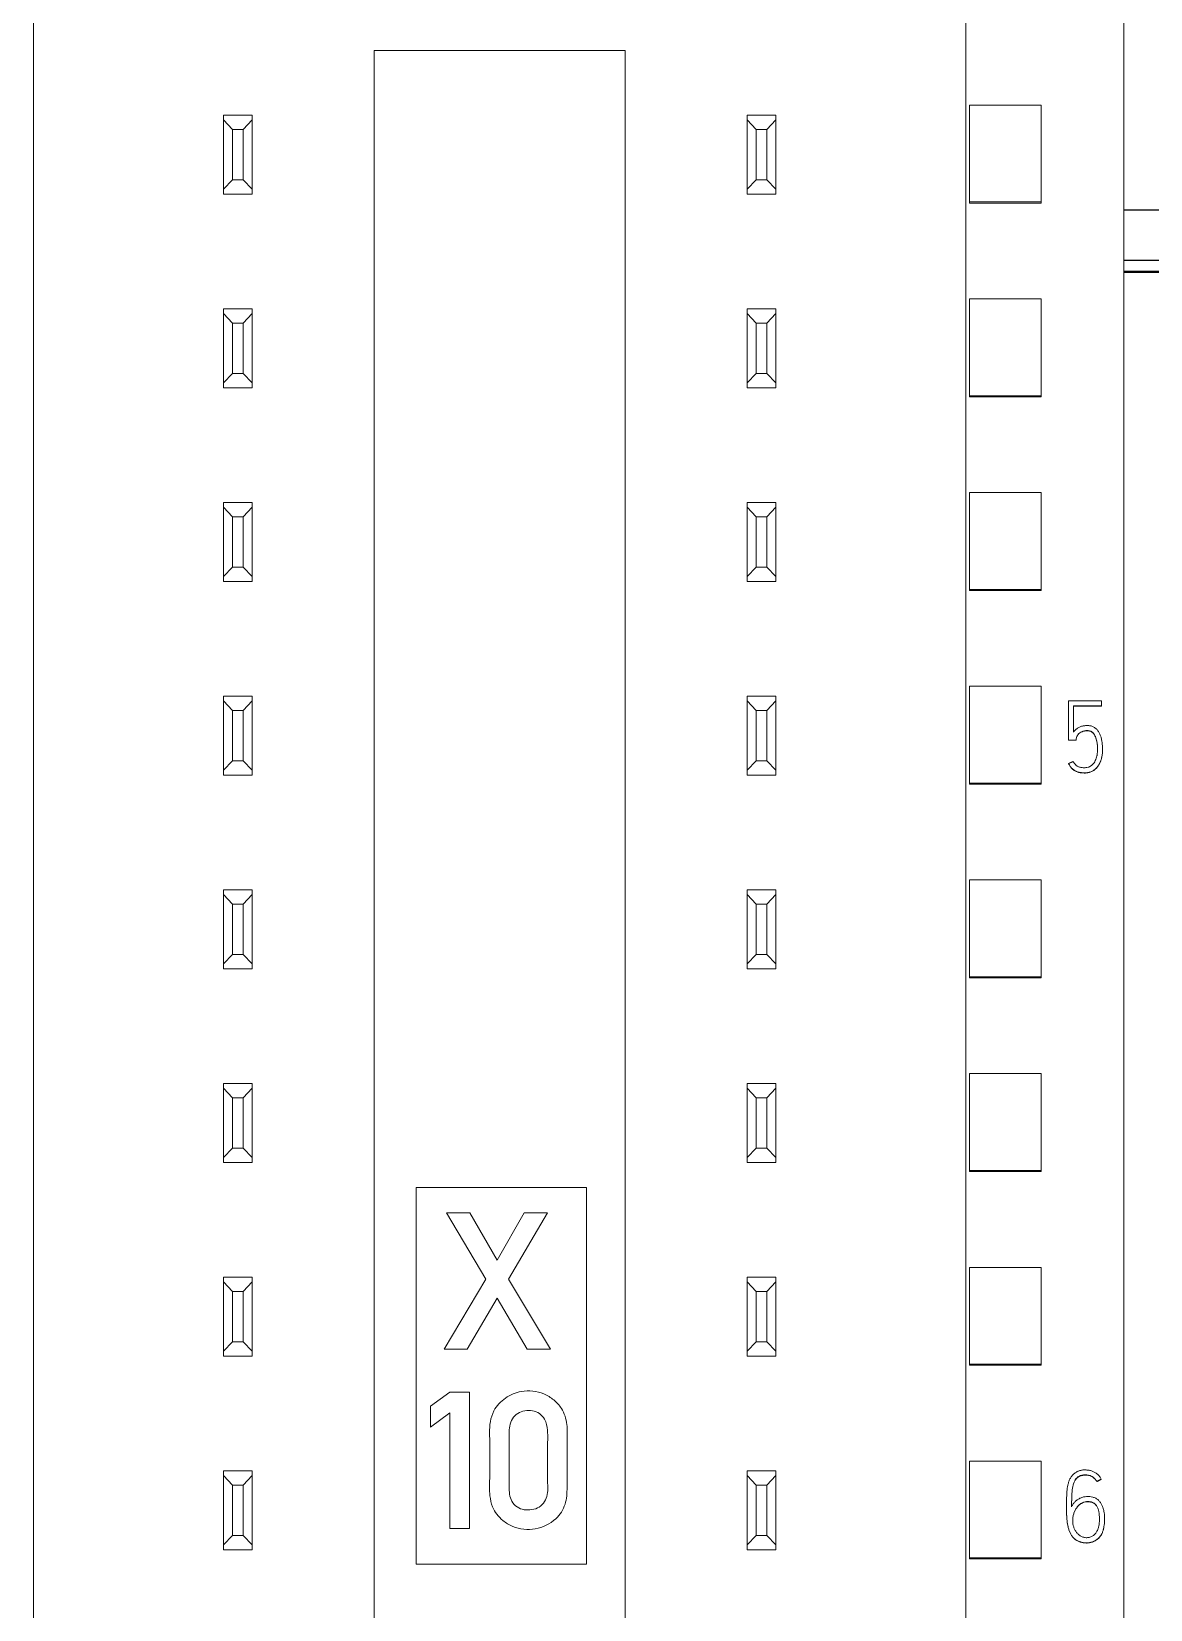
# Model space of a CAD drawing. Header units: millimetres. Extents: x 41350 to 54029, y 25852 to 34717.
# Drawn here: x 47125.57 to 47156.76, y 33504.63 to 33548.63 of the extents above; entities that cross this region are included whole.
import ezdxf

# ---------------------------------------------------------------- set-up
doc = ezdxf.new("R2010")
doc.units = ezdxf.units.MM
doc.set_wipeout_variables(frame=1)
doc.layers.add('! NO PLOT !', color=7, linetype='Continuous', true_color=0xff75dd, plot=False)
doc.layers.add('004-PI-DIN Šina', color=3, linetype='Continuous')
doc.layers.add('SI-ORMAR-Oprema', color=30, linetype='Continuous', lineweight=5)

# ---------------------------------------------------------------- blocks, each defined once
blk = doc.blocks.new('*U554')
at = {"layer": '004-PI-DIN Šina'}
for p, q in [((45.323, 46.968), (-241.3, 46.968)), ((45.323, 45.572), (-241.3, 45.572)), ((45.323, 45.259), (-241.3, 45.259)), ((-241.3, 45.238), (45.323, 45.238))]:
    blk.add_line(p, q, dxfattribs=at)
blk = doc.blocks.new('6ES7531-7KF00-0AB0')
blk.add_wipeout([(-17.038, 69.029), (17.762, 69.029), (17.762, -77.96), (-17.038, -77.971)]).dxf.layer = 'SI-ORMAR-Oprema'
at = {"layer": 'SI-ORMAR-Oprema', "linetype": 'Continuous'}
for p, q in [((17.762, 56.709), (17.762, -56.709)), ((-12.638, 54.429), (-12.638, -54.387)), ((13.362, -54.387), (13.362, 54.429)), ((-3.138, 49.229), (3.862, 49.229)), ((-3.138, -51.671), (-3.138, 49.229)), ((3.862, 49.229), (3.862, -51.671)), ((13.462, 45.01), (13.462, 47.713)), ((13.462, 47.713), (15.462, 47.713)), ((15.462, 45.01), (15.462, 47.713)), ((-7.338, 47.429), (-6.538, 47.429)), ((-7.338, 47.295), (-7.338, 47.429)), ((-7.338, 45.362), (-7.338, 47.295)), ((-7.088, 47.029), (-7.338, 47.295)), ((-6.538, 47.295), (-6.788, 47.029)), ((-6.538, 47.429), (-6.538, 47.295)), ((-6.538, 47.295), (-6.538, 45.362)), ((7.262, 47.429), (8.062, 47.429)), ((7.262, 47.295), (7.262, 47.429)), ((7.512, 47.029), (7.262, 47.295)), ((7.262, 45.362), (7.262, 47.295)), ((8.062, 47.295), (7.812, 47.029)), ((8.062, 47.429), (8.062, 47.295)), ((8.062, 47.295), (8.062, 45.362)), ((-7.088, 47.029), (-7.088, 45.629)), ((-6.788, 47.029), (-7.088, 47.029)), ((-6.788, 45.629), (-6.788, 47.029)), ((7.812, 47.029), (7.512, 47.029)), ((7.512, 47.029), (7.512, 45.629)), ((7.812, 45.629), (7.812, 47.029)), ((-7.338, 45.362), (-7.088, 45.629)), ((-7.338, 45.229), (-7.338, 45.362)), ((-7.088, 45.629), (-6.788, 45.629)), ((-6.788, 45.629), (-6.538, 45.362)), ((-6.538, 45.362), (-6.538, 45.229)), ((7.262, 45.362), (7.512, 45.629)), ((7.262, 45.229), (7.262, 45.362)), ((7.512, 45.629), (7.812, 45.629)), ((7.812, 45.629), (8.062, 45.362)), ((8.062, 45.362), (8.062, 45.229)), ((-6.538, 45.229), (-7.338, 45.229)), ((8.062, 45.229), (7.262, 45.229)), ((13.462, 45.01), (15.462, 45.01)), ((13.462, 44.977), (13.462, 45.01)), ((13.462, 44.977), (15.462, 44.977)), ((15.462, 44.977), (15.462, 45.01)), ((13.462, 39.608), (13.462, 42.311)), ((13.462, 42.311), (15.462, 42.311)), ((15.462, 39.608), (15.462, 42.311)), ((-7.338, 42.029), (-6.538, 42.029)), ((-7.338, 41.895), (-7.338, 42.029)), ((-7.338, 39.962), (-7.338, 41.895)), ((-7.088, 41.629), (-7.338, 41.895)), ((-6.538, 41.895), (-6.788, 41.629)), ((-6.538, 42.029), (-6.538, 41.895)), ((-6.538, 41.895), (-6.538, 39.962)), ((7.262, 42.029), (8.062, 42.029)), ((7.262, 41.895), (7.262, 42.029)), ((7.512, 41.629), (7.262, 41.895)), ((7.262, 39.962), (7.262, 41.895)), ((8.062, 41.895), (7.812, 41.629)), ((8.062, 42.029), (8.062, 41.895)), ((8.062, 41.895), (8.062, 39.962)), ((-7.088, 41.629), (-7.088, 40.229)), ((-6.788, 41.629), (-7.088, 41.629)), ((-6.788, 40.229), (-6.788, 41.629)), ((7.812, 41.629), (7.512, 41.629)), ((7.512, 41.629), (7.512, 40.229)), ((7.812, 40.229), (7.812, 41.629)), ((-7.338, 39.962), (-7.088, 40.229)), ((-7.088, 40.229), (-6.788, 40.229)), ((-6.788, 40.229), (-6.538, 39.962)), ((7.262, 39.962), (7.512, 40.229)), ((7.512, 40.229), (7.812, 40.229)), ((7.812, 40.229), (8.062, 39.962)), ((-7.338, 39.829), (-7.338, 39.962)), ((-6.538, 39.829), (-7.338, 39.829)), ((-6.538, 39.962), (-6.538, 39.829)), ((7.262, 39.829), (7.262, 39.962)), ((8.062, 39.829), (7.262, 39.829)), ((8.062, 39.962), (8.062, 39.829)), ((13.462, 39.577), (13.462, 39.608)), ((13.462, 39.608), (15.462, 39.608)), ((15.462, 39.577), (15.462, 39.608)), ((13.462, 39.577), (15.462, 39.577)), ((-7.338, 36.629), (-6.538, 36.629)), ((-7.338, 36.495), (-7.338, 36.629)), ((-6.538, 36.629), (-6.538, 36.495)), ((7.262, 36.629), (8.062, 36.629)), ((7.262, 36.495), (7.262, 36.629)), ((8.062, 36.629), (8.062, 36.495)), ((13.462, 34.207), (13.462, 36.909)), ((13.462, 36.909), (15.462, 36.909)), ((15.462, 34.207), (15.462, 36.909)), ((-7.338, 34.562), (-7.338, 36.495)), ((-7.088, 36.229), (-7.338, 36.495)), ((-7.088, 36.229), (-7.088, 34.829)), ((-6.788, 36.229), (-7.088, 36.229)), ((-6.538, 36.495), (-6.788, 36.229)), ((-6.788, 34.829), (-6.788, 36.229)), ((-6.538, 36.495), (-6.538, 34.562)), ((7.512, 36.229), (7.262, 36.495)), ((7.262, 34.562), (7.262, 36.495)), ((7.812, 36.229), (7.512, 36.229)), ((7.512, 36.229), (7.512, 34.829)), ((8.062, 36.495), (7.812, 36.229)), ((7.812, 34.829), (7.812, 36.229)), ((8.062, 36.495), (8.062, 34.562)), ((-7.338, 34.562), (-7.088, 34.829)), ((-7.088, 34.829), (-6.788, 34.829)), ((-6.788, 34.829), (-6.538, 34.562)), ((7.262, 34.562), (7.512, 34.829)), ((7.512, 34.829), (7.812, 34.829)), ((7.812, 34.829), (8.062, 34.562)), ((-7.338, 34.429), (-7.338, 34.562)), ((-6.538, 34.429), (-7.338, 34.429)), ((-6.538, 34.562), (-6.538, 34.429)), ((7.262, 34.429), (7.262, 34.562)), ((8.062, 34.429), (7.262, 34.429)), ((8.062, 34.562), (8.062, 34.429)), ((13.462, 34.207), (15.462, 34.207)), ((13.462, 34.177), (13.462, 34.207)), ((13.462, 34.177), (15.462, 34.177)), ((15.462, 34.177), (15.462, 34.207)), ((13.462, 28.805), (13.462, 31.508)), ((13.462, 31.508), (15.462, 31.508)), ((15.462, 28.805), (15.462, 31.508)), ((-7.338, 31.229), (-6.538, 31.229)), ((-7.338, 31.095), (-7.338, 31.229)), ((-7.338, 29.162), (-7.338, 31.095)), ((-7.088, 30.829), (-7.338, 31.095)), ((-6.788, 30.829), (-7.088, 30.829)), ((-7.088, 30.829), (-7.088, 29.429)), ((-6.538, 31.095), (-6.788, 30.829)), ((-6.788, 29.429), (-6.788, 30.829)), ((-6.538, 31.229), (-6.538, 31.095)), ((-6.538, 31.095), (-6.538, 29.162)), ((7.262, 31.229), (8.062, 31.229)), ((7.262, 31.095), (7.262, 31.229)), ((7.262, 29.162), (7.262, 31.095)), ((7.512, 30.829), (7.262, 31.095)), ((7.512, 30.829), (7.512, 29.429)), ((7.812, 30.829), (7.512, 30.829)), ((8.062, 31.095), (7.812, 30.829)), ((7.812, 29.429), (7.812, 30.829)), ((8.062, 31.229), (8.062, 31.095)), ((8.062, 31.095), (8.062, 29.162)), ((16.221, 31.099), (16.221, 30.005)), ((17.144, 31.099), (16.221, 31.099)), ((16.359, 30.226), (16.359, 30.961)), ((16.359, 30.961), (17.144, 30.961)), ((17.144, 30.954), (16.359, 30.954)), ((17.144, 30.961), (17.144, 31.099)), ((17.144, 30.961), (17.144, 30.954)), ((16.221, 30.005), (16.221, 29.998)), ((16.221, 30.005), (16.432, 30.005)), ((16.432, 29.998), (16.221, 29.998)), ((16.432, 30.005), (16.432, 29.998)), ((17.172, 29.74), (17.172, 29.746)), ((-7.338, 29.162), (-7.088, 29.429)), ((-7.338, 29.029), (-7.338, 29.162)), ((-7.088, 29.429), (-6.788, 29.429)), ((-6.788, 29.429), (-6.538, 29.162)), ((-6.538, 29.162), (-6.538, 29.029)), ((7.262, 29.162), (7.512, 29.429)), ((7.262, 29.029), (7.262, 29.162)), ((7.512, 29.429), (7.812, 29.429)), ((7.812, 29.429), (8.062, 29.162)), ((8.062, 29.162), (8.062, 29.029)), ((16.226, 29.35), (16.226, 29.343)), ((-6.538, 29.029), (-7.338, 29.029)), ((8.062, 29.029), (7.262, 29.029)), ((13.462, 28.805), (15.462, 28.805)), ((13.462, 28.778), (13.462, 28.805)), ((13.462, 28.778), (15.462, 28.778)), ((15.462, 28.778), (15.462, 28.805)), ((13.462, 23.404), (13.462, 26.106)), ((13.462, 26.106), (15.462, 26.106)), ((15.462, 23.404), (15.462, 26.106)), ((-7.338, 25.829), (-6.538, 25.829)), ((-7.338, 25.695), (-7.338, 25.829)), ((-7.338, 23.762), (-7.338, 25.695)), ((-7.088, 25.429), (-7.338, 25.695)), ((-6.538, 25.695), (-6.788, 25.429)), ((-6.538, 25.829), (-6.538, 25.695)), ((-6.538, 25.695), (-6.538, 23.762)), ((7.262, 25.829), (8.062, 25.829)), ((7.262, 25.695), (7.262, 25.829)), ((7.262, 23.762), (7.262, 25.695)), ((7.512, 25.429), (7.262, 25.695)), ((8.062, 25.695), (7.812, 25.429)), ((8.062, 25.829), (8.062, 25.695)), ((8.062, 25.695), (8.062, 23.762)), ((-7.088, 25.429), (-7.088, 24.029)), ((-6.788, 25.429), (-7.088, 25.429)), ((-6.788, 24.029), (-6.788, 25.429)), ((7.812, 25.429), (7.512, 25.429)), ((7.512, 25.429), (7.512, 24.029)), ((7.812, 24.029), (7.812, 25.429)), ((-7.338, 23.762), (-7.088, 24.029)), ((-7.338, 23.629), (-7.338, 23.762)), ((-7.088, 24.029), (-6.788, 24.029)), ((-6.788, 24.029), (-6.538, 23.762)), ((-6.538, 23.762), (-6.538, 23.629)), ((7.262, 23.762), (7.512, 24.029)), ((7.262, 23.629), (7.262, 23.762)), ((7.512, 24.029), (7.812, 24.029)), ((7.812, 24.029), (8.062, 23.762)), ((8.062, 23.762), (8.062, 23.629)), ((-6.538, 23.629), (-7.338, 23.629)), ((8.062, 23.629), (7.262, 23.629)), ((13.462, 23.378), (13.462, 23.404)), ((13.462, 23.404), (15.462, 23.404)), ((13.462, 23.378), (15.462, 23.378)), ((15.462, 23.378), (15.462, 23.404)), ((13.462, 18.002), (13.462, 20.704)), ((13.462, 20.704), (15.462, 20.704)), ((15.462, 18.002), (15.462, 20.704)), ((-7.338, 20.429), (-6.538, 20.429)), ((-7.338, 20.295), (-7.338, 20.429)), ((-7.338, 18.362), (-7.338, 20.295)), ((-7.088, 20.029), (-7.338, 20.295)), ((-6.538, 20.295), (-6.788, 20.029)), ((-6.538, 20.429), (-6.538, 20.295)), ((-6.538, 20.295), (-6.538, 18.362)), ((7.262, 20.429), (8.062, 20.429)), ((7.262, 20.295), (7.262, 20.429)), ((7.512, 20.029), (7.262, 20.295)), ((7.262, 18.362), (7.262, 20.295)), ((8.062, 20.295), (7.812, 20.029)), ((8.062, 20.429), (8.062, 20.295)), ((8.062, 20.295), (8.062, 18.362)), ((-7.088, 20.029), (-7.088, 18.629)), ((-6.788, 20.029), (-7.088, 20.029)), ((-6.788, 18.629), (-6.788, 20.029)), ((7.812, 20.029), (7.512, 20.029)), ((7.512, 20.029), (7.512, 18.629)), ((7.812, 18.629), (7.812, 20.029)), ((-7.338, 18.362), (-7.088, 18.629)), ((-7.088, 18.629), (-6.788, 18.629)), ((-6.788, 18.629), (-6.538, 18.362)), ((7.262, 18.362), (7.512, 18.629)), ((7.512, 18.629), (7.812, 18.629)), ((7.812, 18.629), (8.062, 18.362)), ((-7.338, 18.229), (-7.338, 18.362)), ((-6.538, 18.229), (-7.338, 18.229)), ((-6.538, 18.362), (-6.538, 18.229)), ((7.262, 18.229), (7.262, 18.362)), ((8.062, 18.229), (7.262, 18.229)), ((8.062, 18.362), (8.062, 18.229)), ((13.462, 18.002), (15.462, 18.002)), ((13.462, 17.978), (13.462, 18.002)), ((13.462, 17.978), (15.462, 17.978)), ((15.462, 17.978), (15.462, 18.002)), ((-1.963, 17.529), (-1.963, 7.029)), ((2.787, 17.529), (-1.963, 17.529)), ((2.787, 7.029), (2.787, 17.529)), ((-0.027, 14.973), (-1.116, 16.823)), ((-1.116, 16.823), (-0.465, 16.823)), ((-0.465, 16.823), (0.294, 15.507)), ((0.294, 15.507), (1.05, 16.823)), ((1.701, 16.823), (0.612, 14.973)), ((1.05, 16.823), (1.701, 16.823)), ((-7.338, 15.029), (-6.538, 15.029)), ((-7.338, 14.895), (-7.338, 15.029)), ((-6.538, 15.029), (-6.538, 14.895)), ((-1.189, 13.026), (-0.027, 14.973)), ((0.612, 14.973), (1.777, 13.026)), ((7.262, 15.029), (8.062, 15.029)), ((7.262, 14.895), (7.262, 15.029)), ((8.062, 15.029), (8.062, 14.895)), ((13.462, 12.601), (13.462, 15.303)), ((13.462, 15.303), (15.462, 15.303)), ((15.462, 12.601), (15.462, 15.303)), ((-7.338, 12.962), (-7.338, 14.895)), ((-7.088, 14.629), (-7.338, 14.895)), ((-7.088, 14.629), (-7.088, 13.229)), ((-6.788, 14.629), (-7.088, 14.629)), ((-6.538, 14.895), (-6.788, 14.629)), ((-6.788, 13.229), (-6.788, 14.629)), ((-6.538, 14.895), (-6.538, 12.962)), ((7.512, 14.629), (7.262, 14.895)), ((7.262, 12.962), (7.262, 14.895)), ((7.812, 14.629), (7.512, 14.629)), ((7.512, 14.629), (7.512, 13.229)), ((8.062, 14.895), (7.812, 14.629)), ((7.812, 13.229), (7.812, 14.629)), ((8.062, 14.895), (8.062, 12.962)), ((0.294, 14.439), (-0.54, 13.026)), ((1.125, 13.026), (0.294, 14.439)), ((-7.338, 12.962), (-7.088, 13.229)), ((-7.088, 13.229), (-6.788, 13.229)), ((-6.788, 13.229), (-6.538, 12.962)), ((7.262, 12.962), (7.512, 13.229)), ((7.512, 13.229), (7.812, 13.229)), ((7.812, 13.229), (8.062, 12.962)), ((-7.338, 12.829), (-7.338, 12.962)), ((-6.538, 12.829), (-7.338, 12.829)), ((-6.538, 12.962), (-6.538, 12.829)), ((-0.54, 13.026), (-1.189, 13.026)), ((1.777, 13.026), (1.125, 13.026)), ((7.262, 12.829), (7.262, 12.962)), ((8.062, 12.829), (7.262, 12.829)), ((8.062, 12.962), (8.062, 12.829)), ((13.462, 12.578), (13.462, 12.601)), ((13.462, 12.601), (15.462, 12.601)), ((13.462, 12.578), (15.462, 12.578)), ((15.462, 12.578), (15.462, 12.601)), ((-1.026, 11.823), (-1.568, 11.43)), ((-0.478, 11.823), (-1.026, 11.823)), ((-0.478, 8.018), (-0.478, 11.823)), ((-1.568, 11.43), (-1.568, 10.851)), ((-1.568, 10.851), (-1.026, 11.247)), ((-1.026, 11.247), (-1.026, 8.018)), ((13.462, 7.199), (13.462, 9.901)), ((13.462, 9.901), (15.462, 9.901)), ((15.462, 7.199), (15.462, 9.901)), ((-7.338, 9.629), (-6.538, 9.629)), ((-7.338, 9.495), (-7.338, 9.629)), ((-7.338, 7.562), (-7.338, 9.495)), ((-7.088, 9.229), (-7.338, 9.495)), ((-6.538, 9.495), (-6.788, 9.229)), ((-6.538, 9.629), (-6.538, 9.495)), ((-6.538, 9.495), (-6.538, 7.562)), ((7.262, 9.629), (8.062, 9.629)), ((7.262, 9.495), (7.262, 9.629)), ((7.512, 9.229), (7.262, 9.495)), ((7.262, 7.562), (7.262, 9.495)), ((8.062, 9.495), (7.812, 9.229)), ((8.062, 9.629), (8.062, 9.495)), ((8.062, 9.495), (8.062, 7.562)), ((17.01, 9.333), (17.01, 9.327)), ((17.137, 9.399), (17.137, 9.393)), ((-7.088, 9.229), (-7.088, 7.829)), ((-6.788, 9.229), (-7.088, 9.229)), ((-6.788, 7.829), (-6.788, 9.229)), ((7.812, 9.229), (7.512, 9.229)), ((7.512, 9.229), (7.512, 7.829)), ((7.812, 7.829), (7.812, 9.229)), ((16.166, 8.595), (16.166, 8.588)), ((-1.026, 8.018), (-0.478, 8.018)), ((17.229, 8.296), (17.229, 8.302)), ((-7.338, 7.562), (-7.088, 7.829)), ((-7.338, 7.429), (-7.338, 7.562)), ((-7.088, 7.829), (-6.788, 7.829)), ((-6.788, 7.829), (-6.538, 7.562)), ((-6.538, 7.562), (-6.538, 7.429)), ((7.262, 7.562), (7.512, 7.829)), ((7.262, 7.429), (7.262, 7.562)), ((7.512, 7.829), (7.812, 7.829)), ((7.812, 7.829), (8.062, 7.562)), ((8.062, 7.562), (8.062, 7.429)), ((-6.538, 7.429), (-7.338, 7.429)), ((8.062, 7.429), (7.262, 7.429)), ((13.462, 7.178), (13.462, 7.199)), ((13.462, 7.199), (15.462, 7.199)), ((13.462, 7.178), (15.462, 7.178)), ((15.462, 7.178), (15.462, 7.199)), ((-1.963, 7.029), (2.787, 7.029))]:
    blk.add_line(p, q, dxfattribs=at)
for points, knots in [([(16.226, 29.35), (16.239, 29.323), (16.252, 29.298), (16.276, 29.262), (16.285, 29.25), (16.304, 29.228), (16.314, 29.218), (16.335, 29.198), (16.347, 29.189), (16.37, 29.172), (16.382, 29.164), (16.407, 29.149), (16.419, 29.142), (16.446, 29.13), (16.46, 29.124), (16.487, 29.115), (16.501, 29.111), (16.53, 29.104), (16.544, 29.101), (16.573, 29.098), (16.588, 29.096), (16.61, 29.095), (16.617, 29.095), (16.632, 29.094), (16.639, 29.094), (16.661, 29.093), (16.675, 29.092), (16.705, 29.093), (16.719, 29.094), (16.748, 29.098), (16.763, 29.1), (16.792, 29.106), (16.806, 29.11), (16.848, 29.124), (16.875, 29.135), (16.913, 29.157), (16.926, 29.165), (16.949, 29.182), (16.961, 29.191), (16.983, 29.211), (16.993, 29.221), (17.013, 29.242), (17.023, 29.254), (17.05, 29.288), (17.066, 29.313), (17.087, 29.351), (17.093, 29.364), (17.106, 29.391), (17.112, 29.404), (17.128, 29.445), (17.137, 29.473), (17.151, 29.529), (17.157, 29.557), (17.164, 29.6), (17.165, 29.615), (17.168, 29.644), (17.17, 29.658), (17.172, 29.702), (17.172, 29.731), (17.172, 29.79), (17.17, 29.848), (17.164, 29.906), (17.156, 29.963), (17.151, 29.992), (17.142, 30.035), (17.139, 30.049), (17.131, 30.078), (17.127, 30.092), (17.113, 30.133), (17.102, 30.16), (17.083, 30.2), (17.076, 30.213), (17.061, 30.238), (17.053, 30.25), (17.027, 30.286), (17.008, 30.308), (16.964, 30.347), (16.939, 30.363), (16.899, 30.383), (16.885, 30.388), (16.857, 30.397), (16.843, 30.401), (16.814, 30.406), (16.8, 30.408), (16.77, 30.41), (16.755, 30.411), (16.726, 30.41), (16.711, 30.41), (16.682, 30.407), (16.668, 30.406), (16.639, 30.401), (16.624, 30.398), (16.596, 30.391), (16.581, 30.387), (16.553, 30.377), (16.54, 30.372), (16.513, 30.359), (16.5, 30.352), (16.475, 30.337), (16.463, 30.329), (16.439, 30.311), (16.428, 30.302), (16.407, 30.282), (16.396, 30.271), (16.377, 30.249), (16.368, 30.238), (16.359, 30.226)], [0, 0, 0, 0, 0.03125, 0.03125, 0.046875, 0.046875, 0.0625, 0.0625, 0.078125, 0.078125, 0.09375, 0.09375, 0.109375, 0.109375, 0.125, 0.125, 0.140625, 0.140625, 0.15625, 0.15625, 0.171875, 0.171875, 0.179687, 0.179687, 0.1875, 0.1875, 0.203125, 0.203125, 0.21875, 0.21875, 0.234375, 0.234375, 0.25, 0.25, 0.28125, 0.28125, 0.296875, 0.296875, 0.3125, 0.3125, 0.328125, 0.328125, 0.34375, 0.34375, 0.375, 0.375, 0.390625, 0.390625, 0.40625, 0.40625, 0.4375, 0.4375, 0.46875, 0.46875, 0.484375, 0.484375, 0.5, 0.5, 0.53125, 0.53125, 0.5625, 0.59375, 0.59375, 0.625, 0.625, 0.640625, 0.640625, 0.65625, 0.65625, 0.6875, 0.6875, 0.703125, 0.703125, 0.71875, 0.71875, 0.75, 0.75, 0.78125, 0.78125, 0.796875, 0.796875, 0.8125, 0.8125, 0.828125, 0.828125, 0.84375, 0.84375, 0.859375, 0.859375, 0.875, 0.875, 0.890625, 0.890625, 0.90625, 0.90625, 0.921875, 0.921875, 0.9375, 0.9375, 0.953125, 0.953125, 0.96875, 0.96875, 0.984375, 0.984375, 1, 1, 1, 1]), ([(16.432, 30.005), (16.432, 30.028), (16.435, 30.051), (16.444, 30.084), (16.448, 30.095), (16.457, 30.116), (16.463, 30.127), (16.475, 30.146), (16.482, 30.155), (16.493, 30.168), (16.497, 30.173), (16.505, 30.181), (16.509, 30.185), (16.531, 30.205), (16.55, 30.218), (16.58, 30.235), (16.59, 30.24), (16.612, 30.249), (16.623, 30.253), (16.656, 30.263), (16.679, 30.267), (16.714, 30.27), (16.725, 30.27), (16.748, 30.27), (16.76, 30.269), (16.795, 30.266), (16.817, 30.261), (16.845, 30.251), (16.85, 30.248), (16.86, 30.243), (16.865, 30.241), (16.88, 30.232), (16.889, 30.225), (16.902, 30.213), (16.906, 30.209), (16.914, 30.2), (16.925, 30.187), (16.935, 30.173), (16.948, 30.154), (16.953, 30.144), (16.964, 30.123), (16.968, 30.112), (16.982, 30.081), (16.989, 30.059), (17.002, 30.015), (17.008, 29.993), (17.015, 29.959), (17.017, 29.948), (17.021, 29.925), (17.025, 29.891), (17.028, 29.857), (17.031, 29.812), (17.032, 29.789), (17.033, 29.721), (17.031, 29.676), (17.024, 29.619), (17.023, 29.608), (17.019, 29.585), (17.017, 29.574), (17.009, 29.54), (17.003, 29.518), (16.988, 29.474), (16.979, 29.453), (16.959, 29.411), (16.947, 29.391), (16.92, 29.354), (16.905, 29.337), (16.881, 29.312), (16.872, 29.305), (16.854, 29.29), (16.844, 29.284), (16.825, 29.271), (16.814, 29.266), (16.793, 29.256), (16.782, 29.252), (16.749, 29.242), (16.726, 29.238), (16.691, 29.235), (16.68, 29.234), (16.657, 29.233), (16.645, 29.233), (16.611, 29.234), (16.588, 29.237), (16.554, 29.244), (16.542, 29.246), (16.52, 29.254), (16.509, 29.258), (16.488, 29.267), (16.478, 29.273), (16.458, 29.285), (16.448, 29.291), (16.42, 29.313), (16.404, 29.329), (16.383, 29.357), (16.376, 29.366), (16.364, 29.387), (16.359, 29.397), (16.354, 29.408)], [0, 0, 0, 0, 0.03125, 0.03125, 0.046875, 0.046875, 0.0625, 0.0625, 0.078125, 0.078125, 0.085937, 0.085937, 0.09375, 0.09375, 0.125, 0.125, 0.140625, 0.140625, 0.15625, 0.15625, 0.1875, 0.1875, 0.203125, 0.203125, 0.21875, 0.21875, 0.25, 0.25, 0.257812, 0.257812, 0.265625, 0.265625, 0.28125, 0.28125, 0.289062, 0.289062, 0.296875, 0.3125, 0.3125, 0.328125, 0.328125, 0.34375, 0.34375, 0.375, 0.375, 0.40625, 0.40625, 0.421875, 0.421875, 0.4375, 0.46875, 0.46875, 0.5, 0.5, 0.5625, 0.5625, 0.578125, 0.578125, 0.59375, 0.59375, 0.625, 0.625, 0.65625, 0.65625, 0.6875, 0.6875, 0.71875, 0.71875, 0.734375, 0.734375, 0.75, 0.75, 0.765625, 0.765625, 0.78125, 0.78125, 0.8125, 0.8125, 0.828125, 0.828125, 0.84375, 0.84375, 0.875, 0.875, 0.890625, 0.890625, 0.90625, 0.90625, 0.921875, 0.921875, 0.9375, 0.9375, 0.96875, 0.96875, 0.984375, 0.984375, 1, 1, 1, 1]), ([(17.033, 29.741), (17.033, 29.747), (17.032, 29.752), (17.032, 29.779), (17.031, 29.802), (17.029, 29.847), (17.027, 29.87), (17.019, 29.937), (17.01, 29.982), (16.991, 30.049), (16.983, 30.071), (16.966, 30.113), (16.956, 30.134), (16.938, 30.163), (16.931, 30.173), (16.917, 30.191), (16.909, 30.2), (16.892, 30.216), (16.883, 30.223), (16.868, 30.233), (16.863, 30.236), (16.853, 30.241), (16.847, 30.243), (16.831, 30.25), (16.82, 30.253), (16.797, 30.259), (16.786, 30.26), (16.763, 30.263), (16.751, 30.264), (16.728, 30.264), (16.716, 30.264), (16.693, 30.262), (16.681, 30.26), (16.658, 30.256), (16.624, 30.249), (16.592, 30.235), (16.561, 30.218), (16.551, 30.212), (16.533, 30.199), (16.523, 30.192), (16.506, 30.176), (16.498, 30.168), (16.487, 30.155), (16.483, 30.15), (16.476, 30.141), (16.473, 30.136), (16.463, 30.121), (16.458, 30.111), (16.448, 30.09), (16.445, 30.078), (16.435, 30.045), (16.432, 30.022), (16.432, 29.998)], [0, 0, 0, 0, 0.013624, 0.013624, 0.075273, 0.075273, 0.136921, 0.136921, 0.260218, 0.260218, 0.321867, 0.321867, 0.383515, 0.383515, 0.414339, 0.414339, 0.445164, 0.445164, 0.475988, 0.475988, 0.4914, 0.4914, 0.506812, 0.506812, 0.537636, 0.537636, 0.568461, 0.568461, 0.599285, 0.599285, 0.630109, 0.630109, 0.660933, 0.660933, 0.691758, 0.753406, 0.753406, 0.78423, 0.78423, 0.815055, 0.815055, 0.845879, 0.845879, 0.861291, 0.861291, 0.876703, 0.876703, 0.907527, 0.907527, 0.938352, 0.938352, 1, 1, 1, 1]), ([(17.172, 29.74), (17.172, 29.719), (17.172, 29.697), (17.169, 29.647), (17.167, 29.618), (17.161, 29.575), (17.159, 29.561), (17.153, 29.532), (17.15, 29.518), (17.139, 29.475), (17.13, 29.447), (17.11, 29.393), (17.098, 29.366), (17.07, 29.314), (17.055, 29.289), (17.028, 29.254), (17.019, 29.243), (17, 29.221), (16.989, 29.21), (16.957, 29.181), (16.933, 29.163), (16.895, 29.141), (16.882, 29.134), (16.855, 29.121), (16.842, 29.116), (16.8, 29.102), (16.772, 29.095), (16.728, 29.089), (16.713, 29.088), (16.684, 29.086), (16.669, 29.086), (16.64, 29.087), (16.625, 29.088), (16.596, 29.09), (16.581, 29.091), (16.552, 29.094), (16.537, 29.097), (16.508, 29.103), (16.494, 29.107), (16.466, 29.116), (16.452, 29.121), (16.425, 29.133), (16.412, 29.14), (16.387, 29.154), (16.374, 29.163), (16.35, 29.18), (16.339, 29.189), (16.317, 29.209), (16.306, 29.219), (16.287, 29.241), (16.278, 29.253), (16.253, 29.29), (16.239, 29.316), (16.226, 29.343)], [0, 0, 0, 0, 0.044434, 0.044434, 0.104157, 0.104157, 0.134018, 0.134018, 0.16388, 0.16388, 0.223602, 0.223602, 0.283325, 0.283325, 0.343048, 0.343048, 0.37291, 0.37291, 0.402771, 0.402771, 0.462494, 0.462494, 0.492355, 0.492355, 0.522217, 0.522217, 0.58194, 0.58194, 0.611801, 0.611801, 0.641663, 0.641663, 0.671524, 0.671524, 0.701386, 0.701386, 0.731247, 0.731247, 0.761108, 0.761108, 0.79097, 0.79097, 0.820831, 0.820831, 0.850693, 0.850693, 0.880554, 0.880554, 0.910416, 0.910416, 0.940277, 0.940277, 1, 1, 1, 1]), ([(0.965, 11.84), (0.808, 11.812), (0.507, 11.687), (0.2, 11.365), (0.059, 10.898), (0.094, 10.47), (0.081, 9.941), (0.091, 9.464), (0.07, 8.985), (0.159, 8.564), (0.396, 8.258), (0.815, 8.01), (1.365, 7.95), (1.924, 8.218), (2.229, 8.684), (2.246, 9.225), (2.244, 9.806), (2.238, 10.389), (2.262, 10.921), (2.139, 11.342), (1.878, 11.618), (1.511, 11.842), (1.176, 11.878), (0.965, 11.84)], [0, 0, 0, 0, 0.046875, 0.09375, 0.125, 0.1875, 0.21875, 0.28125, 0.328125, 0.359375, 0.40625, 0.4375, 0.5, 0.5625, 0.609375, 0.65625, 0.71875, 0.78125, 0.828125, 0.875, 0.90625, 0.9375, 1, 1, 1, 1]), ([(1.275, 11.303), (1.206, 11.316), (0.991, 11.322), (0.722, 11.165), (0.616, 10.805), (0.634, 10.455), (0.628, 10.034), (0.631, 9.611), (0.623, 9.197), (0.638, 8.829), (0.894, 8.553), (1.192, 8.512), (1.55, 8.628), (1.732, 8.964), (1.685, 9.392), (1.705, 9.81), (1.685, 10.271), (1.72, 10.684), (1.652, 11.052), (1.479, 11.24), (1.344, 11.29), (1.275, 11.303)], [0, 0, 0, 0, 0.03125, 0.09375, 0.125, 0.1875, 0.25, 0.3125, 0.375, 0.4375, 0.46875, 0.53125, 0.5625, 0.625, 0.6875, 0.75, 0.8125, 0.890625, 0.9375, 0.96875, 1, 1, 1, 1]), ([(17.137, 9.399), (17.123, 9.424), (17.107, 9.448), (17.08, 9.482), (17.071, 9.493), (17.051, 9.515), (17.041, 9.525), (17.009, 9.554), (16.985, 9.571), (16.948, 9.593), (16.935, 9.599), (16.909, 9.611), (16.895, 9.617), (16.854, 9.631), (16.826, 9.638), (16.784, 9.646), (16.77, 9.648), (16.741, 9.651), (16.726, 9.653), (16.683, 9.655), (16.654, 9.655), (16.611, 9.651), (16.597, 9.649), (16.569, 9.644), (16.554, 9.641), (16.512, 9.63), (16.485, 9.62), (16.447, 9.6), (16.434, 9.593), (16.41, 9.577), (16.398, 9.568), (16.364, 9.541), (16.343, 9.521), (16.315, 9.489), (16.306, 9.477), (16.289, 9.453), (16.281, 9.441), (16.26, 9.404), (16.247, 9.378), (16.227, 9.323), (16.219, 9.296), (16.205, 9.24), (16.199, 9.212), (16.19, 9.156), (16.187, 9.127), (16.178, 9.042), (16.174, 8.985), (16.169, 8.87), (16.168, 8.813), (16.166, 8.64), (16.165, 8.525), (16.17, 8.382), (16.172, 8.354), (16.176, 8.297), (16.178, 8.268), (16.187, 8.183), (16.196, 8.126), (16.213, 8.056), (16.217, 8.042), (16.225, 8.014), (16.229, 8), (16.243, 7.959), (16.253, 7.932), (16.272, 7.893), (16.278, 7.88), (16.292, 7.855), (16.3, 7.842), (16.323, 7.806), (16.341, 7.783), (16.371, 7.752), (16.382, 7.742), (16.405, 7.724), (16.417, 7.715), (16.453, 7.691), (16.478, 7.678), (16.519, 7.661), (16.532, 7.656), (16.56, 7.646), (16.574, 7.643), (16.616, 7.632), (16.644, 7.627), (16.688, 7.623), (16.702, 7.623), (16.732, 7.622), (16.746, 7.623), (16.789, 7.626), (16.818, 7.63), (16.86, 7.64), (16.874, 7.644), (16.901, 7.654), (16.915, 7.659), (16.955, 7.677), (16.98, 7.691), (17.016, 7.715), (17.027, 7.724), (17.05, 7.743), (17.061, 7.753), (17.091, 7.783), (17.109, 7.806), (17.133, 7.842), (17.14, 7.855), (17.154, 7.881), (17.16, 7.894), (17.176, 7.934), (17.185, 7.962), (17.196, 8.003), (17.199, 8.018), (17.205, 8.046), (17.208, 8.06), (17.215, 8.103), (17.218, 8.132), (17.228, 8.218), (17.231, 8.275), (17.228, 8.361), (17.226, 8.39), (17.22, 8.447), (17.215, 8.476), (17.203, 8.533), (17.195, 8.561), (17.177, 8.617), (17.167, 8.644), (17.141, 8.697), (17.127, 8.722), (17.094, 8.77), (17.076, 8.792), (17.043, 8.822), (17.032, 8.831), (17.008, 8.848), (16.995, 8.856), (16.97, 8.869), (16.956, 8.876), (16.928, 8.886), (16.915, 8.891), (16.872, 8.902), (16.843, 8.907), (16.8, 8.911), (16.785, 8.912), (16.755, 8.912), (16.741, 8.912), (16.697, 8.91), (16.668, 8.906), (16.625, 8.896), (16.611, 8.892), (16.583, 8.883), (16.57, 8.877), (16.53, 8.86), (16.505, 8.845), (16.468, 8.82), (16.457, 8.812), (16.434, 8.793), (16.423, 8.783), (16.391, 8.753), (16.372, 8.731), (16.337, 8.684), (16.322, 8.659), (16.308, 8.633)], [0, 0, 0, 0, 0.015625, 0.015625, 0.023438, 0.023438, 0.03125, 0.03125, 0.046875, 0.046875, 0.054688, 0.054688, 0.0625, 0.0625, 0.078125, 0.078125, 0.085938, 0.085938, 0.09375, 0.09375, 0.109375, 0.109375, 0.117188, 0.117188, 0.125, 0.125, 0.140625, 0.140625, 0.148438, 0.148438, 0.15625, 0.15625, 0.171875, 0.171875, 0.179688, 0.179688, 0.1875, 0.1875, 0.203125, 0.203125, 0.21875, 0.21875, 0.234375, 0.234375, 0.25, 0.25, 0.28125, 0.28125, 0.3125, 0.3125, 0.375, 0.375, 0.390625, 0.390625, 0.40625, 0.40625, 0.4375, 0.4375, 0.445313, 0.445313, 0.453125, 0.453125, 0.46875, 0.46875, 0.476563, 0.476563, 0.484375, 0.484375, 0.5, 0.5, 0.507813, 0.507813, 0.515625, 0.515625, 0.53125, 0.53125, 0.539063, 0.539063, 0.546875, 0.546875, 0.5625, 0.5625, 0.570313, 0.570313, 0.578125, 0.578125, 0.59375, 0.59375, 0.601563, 0.601563, 0.609375, 0.609375, 0.625, 0.625, 0.632813, 0.632813, 0.640625, 0.640625, 0.65625, 0.65625, 0.664063, 0.664063, 0.671875, 0.671875, 0.6875, 0.6875, 0.695313, 0.695313, 0.703125, 0.703125, 0.71875, 0.71875, 0.75, 0.75, 0.765625, 0.765625, 0.78125, 0.78125, 0.796875, 0.796875, 0.8125, 0.8125, 0.828125, 0.828125, 0.84375, 0.84375, 0.851563, 0.851563, 0.859375, 0.859375, 0.867188, 0.867188, 0.875, 0.875, 0.890625, 0.890625, 0.898438, 0.898438, 0.90625, 0.90625, 0.921875, 0.921875, 0.929688, 0.929688, 0.9375, 0.9375, 0.953125, 0.953125, 0.960938, 0.960938, 0.96875, 0.96875, 0.984375, 0.984375, 1, 1, 1, 1]), ([(16.308, 8.633), (16.308, 8.694), (16.309, 8.755), (16.311, 8.846), (16.312, 8.876), (16.314, 8.937), (16.315, 8.967), (16.319, 9.028), (16.321, 9.058), (16.328, 9.119), (16.333, 9.149), (16.342, 9.194), (16.345, 9.209), (16.353, 9.239), (16.357, 9.254), (16.371, 9.298), (16.382, 9.327), (16.401, 9.36), (16.405, 9.367), (16.413, 9.38), (16.417, 9.387), (16.431, 9.406), (16.441, 9.418), (16.457, 9.434), (16.462, 9.44), (16.474, 9.45), (16.48, 9.455), (16.499, 9.469), (16.512, 9.477), (16.533, 9.487), (16.54, 9.49), (16.555, 9.495), (16.562, 9.498), (16.585, 9.504), (16.6, 9.507), (16.63, 9.512), (16.646, 9.514), (16.677, 9.515), (16.692, 9.516), (16.723, 9.515), (16.739, 9.513), (16.769, 9.509), (16.792, 9.505), (16.814, 9.498), (16.829, 9.493), (16.836, 9.49), (16.858, 9.481), (16.871, 9.475), (16.898, 9.459), (16.911, 9.451), (16.929, 9.436), (16.935, 9.431), (16.947, 9.42), (16.952, 9.415), (16.968, 9.398), (16.977, 9.386), (16.995, 9.36), (17.003, 9.347), (17.01, 9.333)], [0, 0, 0, 0, 0.125, 0.125, 0.1875, 0.1875, 0.25, 0.25, 0.3125, 0.3125, 0.375, 0.375, 0.40625, 0.40625, 0.4375, 0.4375, 0.5, 0.5, 0.515625, 0.515625, 0.53125, 0.53125, 0.5625, 0.5625, 0.578125, 0.578125, 0.59375, 0.59375, 0.625, 0.625, 0.640625, 0.640625, 0.65625, 0.65625, 0.6875, 0.6875, 0.71875, 0.71875, 0.75, 0.75, 0.78125, 0.78125, 0.8125, 0.828125, 0.828125, 0.84375, 0.84375, 0.875, 0.875, 0.90625, 0.90625, 0.921875, 0.921875, 0.9375, 0.9375, 0.96875, 0.96875, 1, 1, 1, 1]), ([(17.01, 9.327), (16.996, 9.354), (16.979, 9.38), (16.953, 9.408), (16.947, 9.413), (16.936, 9.424), (16.93, 9.429), (16.912, 9.444), (16.887, 9.461), (16.859, 9.475), (16.83, 9.487), (16.816, 9.492), (16.786, 9.5), (16.771, 9.503), (16.74, 9.507), (16.724, 9.508), (16.678, 9.51), (16.648, 9.508), (16.602, 9.501), (16.587, 9.498), (16.557, 9.49), (16.542, 9.485), (16.521, 9.475), (16.514, 9.471), (16.501, 9.463), (16.494, 9.459), (16.475, 9.446), (16.458, 9.43), (16.442, 9.413), (16.432, 9.401), (16.428, 9.395), (16.414, 9.376), (16.406, 9.363), (16.391, 9.336), (16.384, 9.323), (16.372, 9.294), (16.367, 9.279), (16.353, 9.235), (16.345, 9.206), (16.333, 9.146), (16.329, 9.116), (16.322, 9.055), (16.319, 9.025), (16.315, 8.964), (16.314, 8.933), (16.312, 8.872), (16.311, 8.841), (16.309, 8.749), (16.308, 8.688), (16.308, 8.627)], [0, 0, 0, 0, 0.0625, 0.0625, 0.078125, 0.078125, 0.09375, 0.09375, 0.125, 0.15625, 0.15625, 0.1875, 0.1875, 0.21875, 0.21875, 0.25, 0.25, 0.3125, 0.3125, 0.34375, 0.34375, 0.375, 0.375, 0.390625, 0.390625, 0.40625, 0.40625, 0.4375, 0.453125, 0.453125, 0.46875, 0.46875, 0.5, 0.5, 0.53125, 0.53125, 0.5625, 0.5625, 0.625, 0.625, 0.6875, 0.6875, 0.75, 0.75, 0.8125, 0.8125, 0.875, 0.875, 1, 1, 1, 1]), ([(17.229, 8.296), (17.229, 8.25), (17.227, 8.204), (17.219, 8.129), (17.215, 8.101), (17.208, 8.058), (17.206, 8.044), (17.2, 8.015), (17.197, 8.001), (17.186, 7.959), (17.177, 7.931), (17.161, 7.891), (17.155, 7.878), (17.142, 7.852), (17.135, 7.839), (17.111, 7.802), (17.093, 7.78), (17.063, 7.749), (17.053, 7.739), (17.03, 7.72), (17.019, 7.711), (16.983, 7.687), (16.957, 7.672), (16.918, 7.654), (16.904, 7.649), (16.877, 7.639), (16.863, 7.635), (16.821, 7.624), (16.792, 7.62), (16.749, 7.617), (16.734, 7.616), (16.705, 7.616), (16.69, 7.617), (16.647, 7.621), (16.618, 7.626), (16.576, 7.636), (16.562, 7.64), (16.534, 7.649), (16.521, 7.654), (16.481, 7.67), (16.455, 7.684), (16.425, 7.703), (16.419, 7.707), (16.407, 7.716), (16.401, 7.72), (16.384, 7.734), (16.373, 7.744), (16.343, 7.775), (16.325, 7.797), (16.301, 7.834), (16.294, 7.846), (16.279, 7.872), (16.273, 7.884), (16.255, 7.924), (16.244, 7.95), (16.225, 8.005), (16.217, 8.033), (16.204, 8.089), (16.198, 8.117), (16.188, 8.174), (16.181, 8.231), (16.176, 8.288), (16.172, 8.346), (16.171, 8.374), (16.167, 8.465), (16.166, 8.527), (16.166, 8.588)], [0, 0, 0, 0, 0.061961, 0.061961, 0.100808, 0.100808, 0.120232, 0.120232, 0.139655, 0.139655, 0.178502, 0.178502, 0.197926, 0.197926, 0.217349, 0.217349, 0.256196, 0.256196, 0.27562, 0.27562, 0.295043, 0.295043, 0.33389, 0.33389, 0.353314, 0.353314, 0.372737, 0.372737, 0.411584, 0.411584, 0.431008, 0.431008, 0.450431, 0.450431, 0.489278, 0.489278, 0.508702, 0.508702, 0.528125, 0.528125, 0.566972, 0.566972, 0.576684, 0.576684, 0.586396, 0.586396, 0.605819, 0.605819, 0.644666, 0.644666, 0.66409, 0.66409, 0.683513, 0.683513, 0.72236, 0.72236, 0.761207, 0.761207, 0.800054, 0.800054, 0.838901, 0.877748, 0.877748, 0.916595, 0.916595, 1, 1, 1, 1]), ([(16.581, 8.727), (16.607, 8.741), (16.634, 8.752), (16.677, 8.762), (16.691, 8.765), (16.721, 8.769), (16.75, 8.771), (16.779, 8.771), (16.809, 8.77), (16.824, 8.768), (16.853, 8.763), (16.867, 8.759), (16.895, 8.75), (16.909, 8.744), (16.934, 8.73), (16.946, 8.722), (16.968, 8.702), (16.979, 8.692), (16.997, 8.669), (17.005, 8.657), (17.02, 8.632), (17.027, 8.618), (17.045, 8.578), (17.054, 8.551), (17.065, 8.508), (17.068, 8.494), (17.073, 8.465), (17.075, 8.451), (17.081, 8.407), (17.083, 8.378), (17.085, 8.32), (17.085, 8.291), (17.083, 8.204), (17.078, 8.146), (17.061, 8.06), (17.053, 8.031), (17.038, 7.99), (17.033, 7.976), (17.02, 7.95), (17.013, 7.937), (16.99, 7.9), (16.972, 7.877), (16.945, 7.851), (16.94, 7.846), (16.929, 7.837), (16.923, 7.832), (16.906, 7.819), (16.893, 7.811), (16.868, 7.797), (16.854, 7.791), (16.827, 7.78), (16.798, 7.772), (16.77, 7.767), (16.74, 7.765), (16.725, 7.764), (16.696, 7.766), (16.681, 7.768), (16.653, 7.773), (16.638, 7.777), (16.596, 7.791), (16.57, 7.805), (16.534, 7.829), (16.522, 7.838), (16.499, 7.857), (16.478, 7.877), (16.459, 7.899), (16.44, 7.922), (16.432, 7.934), (16.407, 7.971), (16.394, 7.997), (16.377, 8.037), (16.372, 8.051), (16.363, 8.079), (16.359, 8.093), (16.349, 8.136), (16.344, 8.164), (16.341, 8.208), (16.34, 8.223), (16.339, 8.252), (16.34, 8.266), (16.342, 8.31), (16.345, 8.339), (16.356, 8.397), (16.364, 8.425), (16.378, 8.466), (16.383, 8.48), (16.395, 8.507), (16.401, 8.52), (16.421, 8.559), (16.436, 8.584), (16.462, 8.619), (16.471, 8.63), (16.49, 8.653), (16.5, 8.664), (16.532, 8.694), (16.555, 8.712), (16.581, 8.727)], [0, 0, 0, 0, 0.03125, 0.03125, 0.046875, 0.046875, 0.0625, 0.078125, 0.078125, 0.09375, 0.09375, 0.109375, 0.109375, 0.125, 0.125, 0.140625, 0.140625, 0.15625, 0.15625, 0.171875, 0.171875, 0.1875, 0.1875, 0.21875, 0.21875, 0.234375, 0.234375, 0.25, 0.25, 0.28125, 0.28125, 0.3125, 0.3125, 0.375, 0.375, 0.40625, 0.40625, 0.421875, 0.421875, 0.4375, 0.4375, 0.46875, 0.46875, 0.476563, 0.476563, 0.484375, 0.484375, 0.5, 0.5, 0.515625, 0.515625, 0.53125, 0.546875, 0.546875, 0.5625, 0.5625, 0.578125, 0.578125, 0.59375, 0.59375, 0.625, 0.625, 0.640625, 0.640625, 0.65625, 0.671875, 0.671875, 0.6875, 0.6875, 0.71875, 0.71875, 0.734375, 0.734375, 0.75, 0.75, 0.78125, 0.78125, 0.796875, 0.796875, 0.8125, 0.8125, 0.84375, 0.84375, 0.875, 0.875, 0.890625, 0.890625, 0.90625, 0.90625, 0.9375, 0.9375, 0.953125, 0.953125, 0.96875, 0.96875, 1, 1, 1, 1]), ([(16.581, 8.72), (16.555, 8.706), (16.532, 8.688), (16.5, 8.658), (16.49, 8.647), (16.471, 8.625), (16.462, 8.613), (16.436, 8.578), (16.421, 8.553), (16.401, 8.514), (16.395, 8.501), (16.383, 8.474), (16.378, 8.46), (16.364, 8.418), (16.356, 8.39), (16.348, 8.347), (16.346, 8.333), (16.342, 8.304), (16.341, 8.289), (16.34, 8.264), (16.34, 8.253), (16.34, 8.243)], [0, 0, 0, 0, 0.157122, 0.157122, 0.235682, 0.235682, 0.314243, 0.314243, 0.471365, 0.471365, 0.549925, 0.549925, 0.628486, 0.628486, 0.785608, 0.785608, 0.864168, 0.864168, 0.942729, 0.942729, 1, 1, 1, 1]), ([(17.002, 8.655), (16.997, 8.662), (16.992, 8.669), (16.977, 8.687), (16.967, 8.697), (16.951, 8.711), (16.945, 8.716), (16.933, 8.724), (16.926, 8.728), (16.907, 8.739), (16.894, 8.744), (16.866, 8.753), (16.851, 8.757), (16.823, 8.762), (16.808, 8.763), (16.779, 8.765), (16.764, 8.765), (16.72, 8.763), (16.691, 8.76), (16.649, 8.749), (16.634, 8.745), (16.614, 8.737), (16.607, 8.734), (16.594, 8.727), (16.587, 8.724), (16.581, 8.72)], [0, 0, 0, 0, 0.053837, 0.053837, 0.148453, 0.148453, 0.195761, 0.195761, 0.243069, 0.243069, 0.337686, 0.337686, 0.432302, 0.432302, 0.526918, 0.526918, 0.621535, 0.621535, 0.810767, 0.810767, 0.905384, 0.905384, 0.952692, 0.952692, 1, 1, 1, 1])]:
    blk.add_open_spline(points, degree=3, knots=knots, dxfattribs=at)
for points, weights in [([(16.354, 29.408), (16.29, 29.379), (16.226, 29.35)], [0.500000038028, 0.499999961972, 0.500000038028]), ([(17.01, 9.333), (17.074, 9.366), (17.137, 9.399)], [0.500000084253, 0.499999915747, 0.500000084253]), ([(17.137, 9.393), (17.074, 9.36), (17.01, 9.327)], [0.499999905002, 0.500000094998, 0.499999905002])]:
    blk.add_rational_spline(points, weights, degree=2, dxfattribs=at)

msp = doc.modelspace()

# ---------------------------------------------------------------- block references
at = {"layer": '! NO PLOT !'}
msp.add_blockref('*U554', (47115.697, 33496.678), dxfattribs=at)

# ---------------------------------------------------------------- next in the draw order: block references
msp.add_blockref('6ES7531-7KF00-0AB0', (47138.258, 33498.868), dxfattribs=at)

doc.saveas('drawing.dxf')
